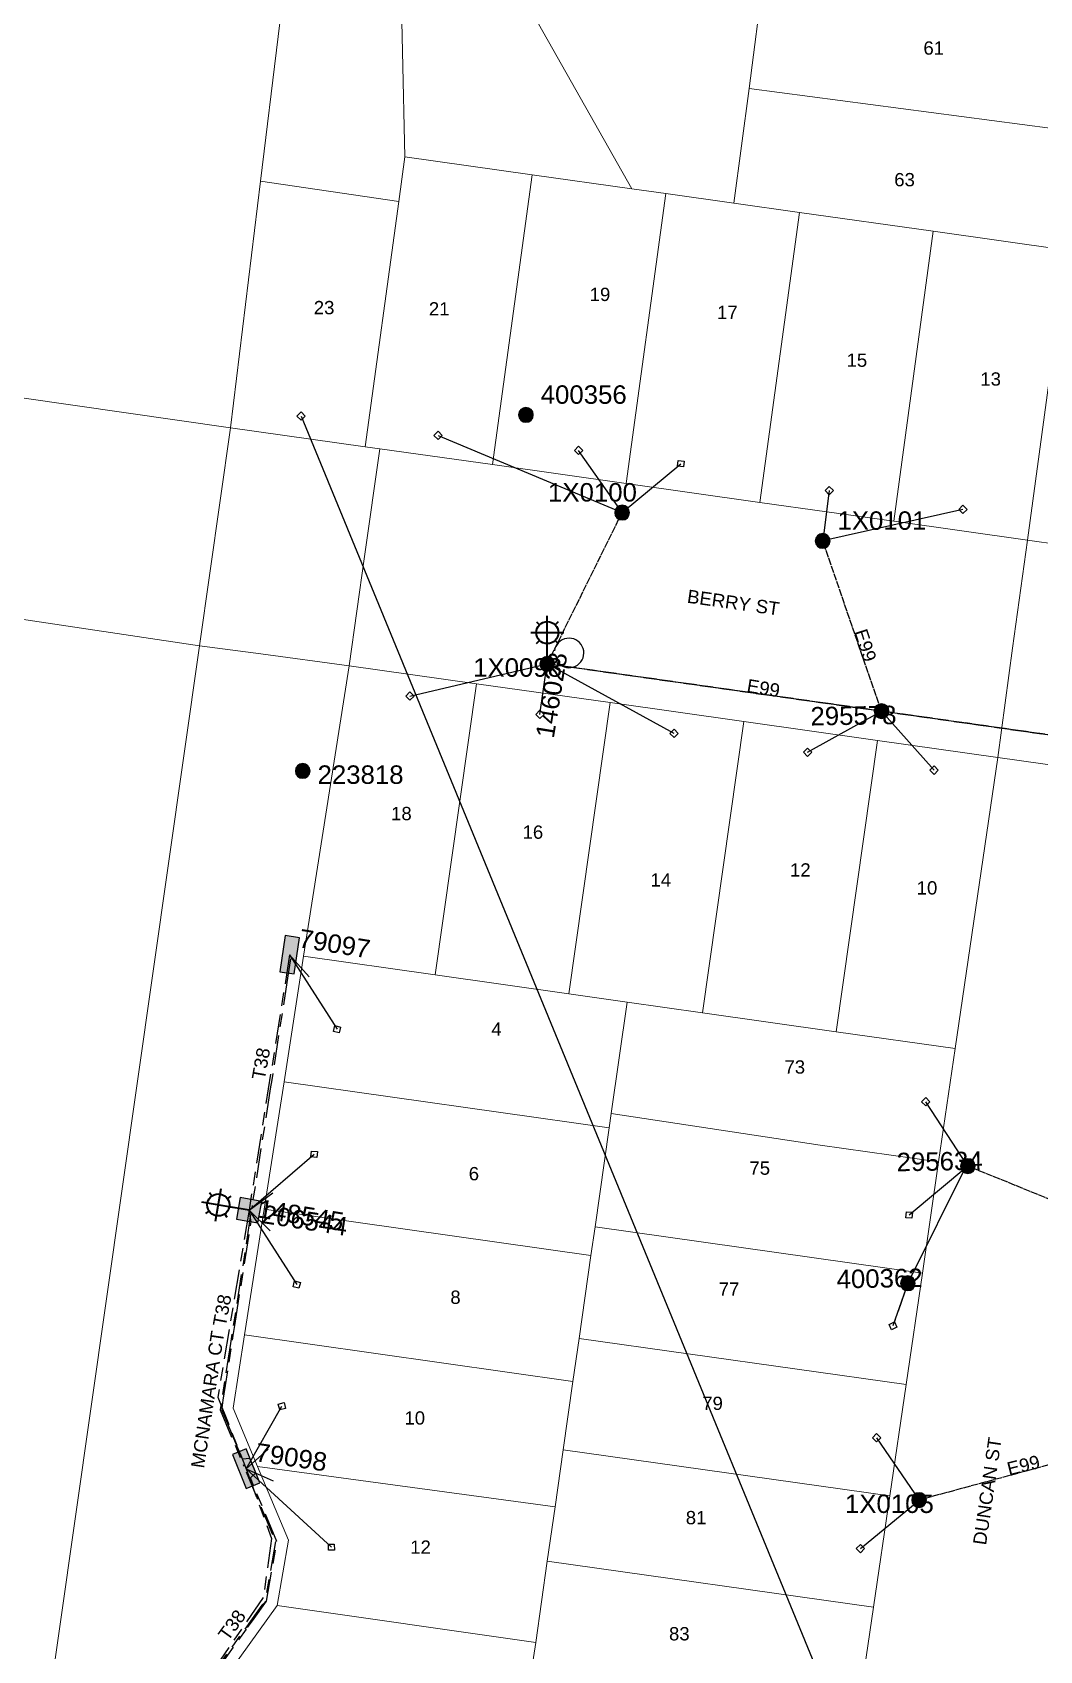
# Model space of a CAD drawing. Header units: metres. Extents: x 285484 to 287894, y 6116737 to 6119204.
# Drawn here: x 287566.1 to 287702.6, y 6117759.6 to 6117978.8 of the extents above; entities that cross this region are included whole.
import ezdxf
from ezdxf.enums import TextEntityAlignment as Align

# ---------------------------------------------------------------- set-up
doc = ezdxf.new("R2010")
doc.units = ezdxf.units.M
doc.linetypes.add('Cable Exist OH', pattern=[1, 1, 0])
doc.linetypes.add('Cable Exist UG', pattern=[8.2, 4, -1.2, 1.8, -1.2])
doc.layers.get('0').update_dxf_attribs({"color": 6})
doc.layers.add('Cadastre Land Parcels_SP_EXT', color=7, linetype='Continuous', lineweight=5)
doc.layers.add('Cadastre Roads_SP_EXT', color=7, linetype='Continuous', lineweight=5)
for name, color, linetype in [('Equip_SP_SL_EXT', 7, 'Continuous'), ('Mains_LV_EXT', 7, 'Continuous'), ('Mains_SL_EXT', 7, 'Continuous'), ('Services_SP_EXT', 7, 'Continuous'), ('SupportsOH_SP_TR_HV_LV_SL_EXT', 7, 'Continuous'), ('SupportsUG_SP_LV_EXT', 7, 'Continuous'), ('SupportsUG_SP_LV_SL_EXT', 7, 'Continuous'), ('Trench_SP_EXT', 7, 'Continuous')]:
    doc.layers.add(name, color=color, linetype=linetype)
doc.styles.add('COLUMN_LABEL', font='arial.ttf')
doc.styles.add('iecARIAL', font='arial.ttf', dxfattribs={"height": 2})
doc.styles.add('POLE_LABEL', font='arial.ttf')
doc.styles.get("Standard").update_dxf_attribs({"font": 'arial.ttf'})

# ---------------------------------------------------------------- blocks, each defined once
blk = doc.blocks.new('COLUMN_EXT')
blk.add_hatch(color=256).paths.add_polyline_path([(-1.49, 1.48), (-1.49, -1.49), (1.48, -1.49), (1.48, 1.48)])
blk.add_lwpolyline([(-1.49, -1.49), (1.48, -1.49), (1.48, 1.48), (-1.49, 1.48)], close=True)
for tag, height, style, flags, p in [('ASSET_NUM', 2.5, 'COLUMN_LABEL', 8, (2, 2)), ('STRUCTURE_PLANT_NUMBER', 0.2, 'POLE_LABEL', 9, (1.81, 0.03)), ('STREET_CODE', 0.2, 'COLUMN_LABEL', 9, (1.81, -0.2))]:
    blk.add_attdef(tag, text='', height=height, dxfattribs=dict(style=style, flags=flags)).set_placement(p, align=Align.MIDDLE_LEFT)
at = {"flags": 1}
blk.add_attdef('Z', (1.81, -2.35), '', height=0.2, dxfattribs=at)
at = {"flags": 9}
for tag, p in [('COLUMN_TYPE', (1.81, -0.4)), ('OWNED_BY', (1.81, -0.6)), ('STATE', (1.81, -0.8)), ('USAGE', (1.81, -1)), ('STREETNAME', (1.81, -1.6)), ('SUBURB', (1.81, -1.8)), ('LEGEND', (1.81, -1.2)), ('LOCATION', (1.81, -1.4)), ('NOTES', (1.81, -2))]:
    blk.add_attdef(tag, text='', height=0.2, dxfattribs=at).set_placement(p, align=Align.MIDDLE_LEFT)
blk = doc.blocks.new('PILLAR_EXT')
blk.add_hatch(color=256).paths.add_polyline_path([(-2.475, 0.99), (-2.475, -0.99), (2.475, -0.99), (2.475, 0.99)])
blk.add_lwpolyline([(-2.475, -0.99), (2.475, -0.99), (2.475, 0.99), (-2.475, 0.99)], close=True)
at = {"style": 'iecARIAL', "flags": 8}
blk.add_attdef('ASSET_NUM', (1.5, 3.5), '', height=2.5, dxfattribs=at)
for tag, p, flags in [('OWNED_BY', (0, -0.2), 9), ('STATE', (0, -0.4), 9), ('SUPPORT_TYPE', (0, -0.6), 9), ('STREETNAME', (0, -1.8), 9), ('SUBURB', (0, -2), 1), ('USAGE', (0, -0.8), 9), ('LEGEND', (0, -1), 9), ('LOCATION', (0, -1.2), 9), ('NOTES', (0, -1.4), 9), ('PARENT', (0, -1.6), 9)]:
    blk.add_attdef(tag, p, '', height=0.2, dxfattribs=dict(flags=flags))
blk = doc.blocks.new('SL_LANTERN_EXT')
at = {"lineweight": 40}
for p, q in [((-1.46, 5.68), (-1.06, 5.28)), ((0, 1.97), (0, 6.47)), ((1.46, 5.68), (1.06, 5.28)), ((-2.25, 4.22), (2.25, 4.22)), ((-1.46, 2.76), (-1.06, 3.16)), ((0, 0), (0, 2.72)), ((1.46, 2.76), (1.06, 3.16))]:
    blk.add_line(p, q, dxfattribs=at)
blk.add_circle((0, 4.22), 1.5, dxfattribs=at)
at = {"style": 'iecARIAL', "flags": 8}
blk.add_attdef('ASSET_NUM', (1.5, 1.5), '', height=2.5, dxfattribs=at)
for tag, p, height, flags in [('OPERATING_VOLTAGE', (0.98, -1.65), 0.2, 9), ('ORIENTATION', (0.98, -1.85), 0.2, 9), ('OWNED_BY', (0.98, -2.05), 0.2, 9), ('STATE', (0.98, -2.25), 0.2, 9), ('CONSTRUCTED_VOLTAGE', (0.98, -0.65), 0.2, 9), ('CONTROL_TYPE', (0.98, -0.85), 0.2, 9), ('LANTERN_PURPOSE', (0.98, -1.05), 0.2, 9), ('LANTERN_TYPE', (0.98, -1.25), 0.2, 9), ('NO_PHASES', (0.98, -1.45), 0.2, 9), ('LNUMBER', (2.18, -3.25), 2.5, 8), ('USAGE', (0.98, -2.45), 0.2, 9), ('CEXIST', (0.98, -2.65), 0.2, 9), ('CNEW', (0.98, -2.85), 0.2, 9), ('CNUMBER', (0.98, -3.05), 0.2, 9), ('CREMOVE', (0.98, -3.25), 0.2, 9), ('CREPLACE', (0.98, -3.45), 0.2, 9), ('LKINGHEIGHT', (0.98, -3.65), 0.2, 9), ('LBRACKET', (0.98, -3.85), 0.2, 9), ('LBRACKETVOCAB', (0.98, -4.05), 0.2, 9), ('LCATEGORY', (0.98, -4.25), 0.2, 9), ('LCHARGE1', (0.98, -4.45), 0.2, 9), ('LCHARGE1PERCENT', (0.98, -4.65), 0.2, 9), ('LCHARGE2', (0.98, -4.85), 0.2, 9), ('LCHARGE2PERCENT', (0.98, -5.05), 0.2, 9), ('LCHARGE3', (0.98, -5.25), 0.2, 9), ('LCHARGE3PERCENT', (0.98, -5.45), 0.2, 9), ('LEXIST', (0.98, -5.65), 0.2, 9), ('LLAMP', (0.98, -5.85), 0.2, 9), ('LLAMPVOCAB', (0.98, -6.05), 0.2, 9), ('LMAST', (0.98, -6.25), 0.2, 9), ('LMASTVOCAB', (0.98, -6.45), 0.2, 9), ('LNEW', (0.98, -6.65), 0.2, 9), ('LANTNUMBER', (0.98, -6.85), 0.2, 9), ('LOUTREACH', (0.98, -7.25), 0.2, 9), ('LOUTREACHVOCAB', (0.98, -7.45), 0.2, 9), ('LRATECODE', (0.98, -7.65), 0.2, 9), ('LREMOVE', (0.98, -7.85), 0.2, 9), ('LREPLACE', (0.98, -8.05), 0.2, 9), ('LTYPE', (0.98, -8.25), 0.2, 9), ('LTYPEVOCAB', (0.98, -8.45), 0.2, 9), ('LEGEND', (0.98, -8.65), 0.2, 9), ('LOCATION', (0.98, -8.85), 0.2, 9), ('STREETNAME', (0.98, -9.25), 0.2, 9), ('SUBURB', (0.98, -9.45), 0.2, 1), ('NOTES', (0.98, -9.05), 0.2, 9)]:
    blk.add_attdef(tag, p, '', height=height, dxfattribs=dict(flags=flags))
blk = doc.blocks.new('CCP_EXT')
at = {"flags": 9}
for tag, p in [('STATE', (0, -1.8)), ('NOTES', (0, -2))]:
    blk.add_attdef(tag, text='', height=0.2, dxfattribs=at).set_placement(p, align=Align.MIDDLE_LEFT)
blk.add_wipeout([(0, 0.57), (0.57, 0), (0, -0.57), (-0.57, 0)])
blk.add_lwpolyline([(-0.57, 0), (0, 0.57), (0.57, 0), (0, -0.57), (-0.57, 0)])
at = {"flags": 1}
blk.add_attdef('Z', (0, 0), '', height=0.2, dxfattribs=at)
at = {"flags": 9}
for tag, p in [('CCP_TYPE', (0, 0)), ('CONSTRUCTED_VOLTAGE', (0, -0.2)), ('OPERATING_VOLTAGE', (0, -0.6)), ('ORIENTATION', (0, -0.8)), ('OWNED_BY', (0, -1)), ('NO_PHASES', (0, -0.4)), ('USAGE', (0, -1.2)), ('LEGEND', (0, -1.4)), ('LIFE_SUPPORT', (0, -1.6))]:
    blk.add_attdef(tag, text='', height=0.2, dxfattribs=at).set_placement(p, align=Align.MIDDLE_LEFT)
blk = doc.blocks.new('POLE_EXT')
blk.add_hatch(color=256).paths.add_polyline_path([(-1, 0, 1), (1, 0, 1)])
blk.add_lwpolyline([(-1, 0, 1), (1, 0, 1)], format="xyb", close=True)
for tag, height, flags, p in [('pNumber', 2.5, 8, (-17.84, 2.07)), ('OWNED_BY', 0.2, 9, (1.35, -0.4)), ('SPECIAL_USE', 0.2, 9, (1.35, -0.8)), ('STATE', 0.2, 9, (1.35, -1)), ('cLV', 0.2, 9, (1.35, -1.4)), ('hDepth', 0.2, 9, (1.35, -1.6)), ('hDia', 0.2, 9, (1.35, -1.8)), ('cHV', 0.2, 9, (1.35, -2)), ('PARENT', 0.2, 9, (1.35, -0.6)), ('USAGE', 0.2, 9, (1.35, -1.2)), ('LBRACKET', 0.2, 9, (1.35, -2.2)), ('cLinedev', 0.2, 9, (1.35, -3.4)), ('pExisting', 0.2, 9, (1.35, -3.8)), ('pFooting', 0.2, 9, (1.35, -4.4)), ('LExisting', 0.2, 9, (1.35, -2.4)), ('LANTNUMBER', 0.2, 9, (1.35, -2.6)), ('LOther', 0.2, 9, (1.35, -2.8)), ('LRemove', 0.2, 9, (1.35, -3)), ('LEGEND', 0.2, 9, (1.35, -3.2)), ('LOCATION', 0.2, 9, (1.35, -3.6)), ('PFNUMBER', 0.2, 9, (1.35, -4)), ('NEWPFNUMBER', 0.2, 9, (1.35, -4.2)), ('pNew', 0.2, 9, (1.35, -4.6)), ('pRelocate', 0.2, 9, (1.35, -5)), ('pRemove', 0.2, 9, (1.35, -5.2)), ('pReplace', 0.2, 9, (1.35, -5.4)), ('pStay', 0.2, 9, (1.35, -5.6)), ('pType', 0.2, 9, (1.35, -5.8)), ('cspan', 0.2, 9, (1.35, -6)), ('STREETNAME', 0.2, 9, (1.35, -6.2)), ('SUBURB', 0.2, 9, (1.35, -6.4)), ('NOTES', 0.2, 9, (1.35, -6.6)), ('OPERATED_BY', 0.2, 9, (1.36, -7.01)), ('MAINTAINED_BY', 0.2, 9, (1.36, -6.81))]:
    blk.add_attdef(tag, text='', height=height, dxfattribs=dict(flags=flags)).set_placement(p, align=Align.MIDDLE_LEFT)
at = {"style": 'POLE_LABEL'}
for tag, height, flags, p in [('ASSET_NUM', 2.5, 8, (2, 2)), ('STRUCTURE_PLANT_NUMBER', 0.2, 9, (1.35, 0.03)), ('STREET_CODE', 0.2, 9, (1.35, -0.2))]:
    blk.add_attdef(tag, text='', height=height, dxfattribs=dict(at, flags=flags)).set_placement(p, align=Align.MIDDLE_LEFT)
at = {"flags": 1}
blk.add_attdef('Z', (1.35, -7.33), '', height=0.2, dxfattribs=at)

msp = doc.modelspace()

# ---------------------------------------------------------------- linework, layer by layer
at = {"layer": 'Cadastre Land Parcels_SP_EXT', "linetype": 'Continuous'}
for points in [[(287606.04, 6118012.07), (287575.82, 6118061.51), (287559.05, 6117941.77), (287557.46, 6117930.36), (287592.98, 6117925.26), (287597.06, 6117958.67), (287601.84, 6117997.87), (287605.8, 6117999.2), (287605.69, 6117999.53), (287605.55, 6117999.99), (287605.43, 6118000.45), (287605.32, 6118000.91), (287605.23, 6118001.38), (287605.15, 6118001.85), (287605.09, 6118002.32), (287605.04, 6118002.8), (287605.02, 6118003.27), (287605.01, 6118003.75), (287605.01, 6118004.23), (287605.03, 6118004.7), (287605.07, 6118005.18), (287605.12, 6118005.65), (287605.19, 6118006.12), (287606.04, 6118012.07)], [(287666.02, 6117992.53), (287630.19, 6117996.88), (287630.03, 6117996.63), (287629.77, 6117996.24), (287629.49, 6117995.86), (287629.2, 6117995.49), (287628.9, 6117995.13), (287628.58, 6117994.78), (287628.26, 6117994.44), (287627.92, 6117994.11), (287627.57, 6117993.8), (287627.22, 6117993.49), (287627.11, 6117993.41), (287647.34, 6117957.63), (287651.94, 6117956.98), (287661.17, 6117955.68), (287663.22, 6117971.21), (287665.2, 6117986.32), (287666.02, 6117992.53)], [(287710.51, 6117980.37), (287665.2, 6117986.32), (287663.22, 6117971.21), (287708.45, 6117965.26), (287710.51, 6117980.37)], [(287708.45, 6117965.26), (287663.22, 6117971.21), (287661.17, 6117955.68), (287670.05, 6117954.42), (287688.17, 6117951.87), (287706.28, 6117949.32), (287708.45, 6117965.26)], [(287633.83, 6117959.53), (287616.59, 6117961.96), (287615.76, 6117955.89), (287611.24, 6117922.69), (287613.19, 6117922.42), (287628.48, 6117920.26), (287633.83, 6117959.53)], [(287651.94, 6117956.98), (287647.34, 6117957.63), (287633.83, 6117959.53), (287628.48, 6117920.26), (287646.59, 6117917.71), (287651.94, 6117956.98)], [(287615.76, 6117955.89), (287597.06, 6117958.67), (287592.98, 6117925.26), (287611.24, 6117922.69), (287615.76, 6117955.89)], [(287670.05, 6117954.42), (287661.17, 6117955.68), (287651.94, 6117956.98), (287646.59, 6117917.71), (287664.7, 6117915.15), (287670.05, 6117954.42)], [(287688.17, 6117951.87), (287670.05, 6117954.42), (287664.7, 6117915.15), (287682.82, 6117912.6), (287688.17, 6117951.87)], [(287706.28, 6117949.32), (287688.17, 6117951.87), (287682.82, 6117912.6), (287700.93, 6117910.05), (287706.28, 6117949.32)], [(287563.56, 6117718.49), (287588.78, 6117895.73), (287371.31, 6117928.25), (287349.26, 6117924.71), (287326.73, 6117919.89), (287304.48, 6117913.89), (287282.57, 6117906.74), (287261.07, 6117898.45), (287238.87, 6117743.57), (287428.44, 6117715.33), (287441.38, 6117713.4), (287471.66, 6117708.94), (287560.34, 6117695.86), (287563.56, 6117718.49)], [(287626.28, 6117890.58), (287609.04, 6117893.02), (287602.89, 6117853.66), (287620.69, 6117851.14), (287626.28, 6117890.58)], [(287644.39, 6117888.02), (287626.28, 6117890.58), (287620.69, 6117851.14), (287638.81, 6117848.58), (287644.39, 6117888.02)], [(287662.5, 6117885.46), (287644.39, 6117888.02), (287638.81, 6117848.58), (287646.71, 6117847.46), (287656.92, 6117846.01), (287662.5, 6117885.46)], [(287680.61, 6117882.9), (287662.5, 6117885.46), (287656.92, 6117846.01), (287675.03, 6117843.45), (287680.61, 6117882.9)], [(287696.91, 6117880.59), (287680.61, 6117882.9), (287675.03, 6117843.45), (287691.15, 6117841.17), (287696.91, 6117880.59)], [(287620.69, 6117851.14), (287602.89, 6117853.66), (287600.24, 6117836.66), (287644.28, 6117830.43), (287644.56, 6117832.37), (287646.71, 6117847.46), (287638.81, 6117848.58), (287620.69, 6117851.14)], [(287656.92, 6117846.01), (287646.71, 6117847.46), (287644.56, 6117832.37), (287672.84, 6117828.08), (287688.9, 6117825.81), (287691.15, 6117841.17), (287675.03, 6117843.45), (287656.92, 6117846.01)], [(287644.28, 6117830.43), (287600.24, 6117836.66), (287597.54, 6117819.39), (287641.81, 6117813.12), (287642.36, 6117817), (287644.28, 6117830.43)], [(287688.9, 6117825.81), (287672.84, 6117828.08), (287644.56, 6117832.37), (287644.28, 6117830.43), (287642.36, 6117817), (287686.7, 6117810.73), (287688.9, 6117825.81)], [(287641.81, 6117813.12), (287597.54, 6117819.39), (287594.88, 6117802.39), (287639.37, 6117796.09), (287640.2, 6117801.91), (287641.81, 6117813.12)], [(287686.7, 6117810.73), (287642.36, 6117817), (287641.81, 6117813.12), (287640.2, 6117801.91), (287684.49, 6117795.65), (287686.7, 6117810.73)], [(287639.37, 6117796.09), (287594.88, 6117802.39), (287593.33, 6117792.45), (287596.65, 6117784.54), (287636.94, 6117779.07), (287638.04, 6117786.82), (287639.37, 6117796.09)], [(287684.49, 6117795.65), (287640.2, 6117801.91), (287639.37, 6117796.09), (287638.04, 6117786.82), (287682.28, 6117780.56), (287684.49, 6117795.65)], [(287682.28, 6117780.56), (287638.04, 6117786.82), (287636.94, 6117779.07), (287635.89, 6117771.73), (287680.08, 6117765.48), (287682.28, 6117780.56)], [(287636.94, 6117779.07), (287596.65, 6117784.54), (287600.84, 6117774.59), (287599.29, 6117765.72), (287634.32, 6117760.73), (287635.89, 6117771.73), (287636.94, 6117779.07)], [(287680.08, 6117765.48), (287635.89, 6117771.73), (287634.32, 6117760.73), (287633.73, 6117756.65), (287677.87, 6117750.4), (287680.08, 6117765.48)], [(287633.73, 6117756.65), (287634.32, 6117760.73), (287599.29, 6117765.72), (287587.7, 6117749.58), (287631.81, 6117743.24), (287633.73, 6117756.65)]]:
    msp.add_lwpolyline(points, close=True, dxfattribs=at)
for points in [[(287601.84, 6117997.87), (287597.06, 6117958.67), (287615.76, 6117955.89), (287616.59, 6117961.96), (287615.95, 6117990.53)], [(287615.95, 6117990.53), (287616.59, 6117961.96), (287633.83, 6117959.53), (287647.34, 6117957.63), (287647.34, 6117957.63), (287627.11, 6117993.41)]]:
    msp.add_lwpolyline(points, dxfattribs=at)
at = {"layer": 'Cadastre Roads_SP_EXT', "linetype": 'Continuous'}
for points in [[(287710.51, 6117980.37), (287708.45, 6117965.26), (287706.28, 6117949.32), (287700.93, 6117910.05), (287718.84, 6117907.52), (287731.35, 6117905.76), (287736.69, 6117945.03), (287738.76, 6117960.28), (287740.84, 6117975.52), (287742.91, 6117990.77)], [(287371.31, 6117928.25), (287588.78, 6117895.73), (287592.98, 6117925.26), (287557.46, 6117930.36), (287559.05, 6117941.77), (287533.89, 6117945.53), (287531.61, 6117942.29), (287528.39, 6117938.92), (287525.03, 6117936.44), (287522.69, 6117935.71), (287516.7, 6117936.44), (287518.15, 6117947.89), (287511.67, 6117948.86), (287505.2, 6117949.83), (287489.04, 6117952.24), (287487.03, 6117940.24), (287467.15, 6117942.72), (287467.15, 6117942.72), (287465.98, 6117944.92), (287463.64, 6117949.59), (287461.89, 6117953.54), (287460.75, 6117956.48), (287452.1, 6117957.77), (287376.33, 6117969.1)]]:
    msp.add_lwpolyline(points, dxfattribs=at)
at = {"layer": 'Mains_LV_EXT', "linetype": 'Cable Exist OH'}
for points in [[(287635.89, 6117893.27), (287646.03, 6117913.76)], [(287681.17, 6117886.87), (287673.2, 6117909.93)], [(287723.96, 6117880.81), (287681.17, 6117886.87)], [(287714.56, 6117816.42), (287692.86, 6117825.24)], [(287710.19, 6117786.49), (287686.25, 6117780.01)]]:
    msp.add_lwpolyline(points, dxfattribs=at)
at = {"layer": 'Mains_LV_EXT', "linetype": 'Continuous'}
msp.add_lwpolyline([(287637.87, 6117893, 3.21745), (287636.86, 6117895.03)], format="xyb", dxfattribs=at)
at = {"layer": 'Mains_LV_EXT', "linetype": 'Cable Exist UG'}
for points in [[(287600.99, 6117853.88), (287595.49, 6117819.27)], [(287595.49, 6117819.27), (287591.27, 6117793.96), (287595.1, 6117784.26)], [(287595.1, 6117784.26), (287598.55, 6117774.81), (287597.41, 6117766.79), (287587.94, 6117753.08), (287585.53, 6117748.49)]]:
    msp.add_lwpolyline(points, dxfattribs=at)
at = {"layer": 'Trench_SP_EXT', "linetype": 'Cable Exist UG'}
for points in [[(287600.99, 6117853.88), (287603.96, 6117850.48)], [(287601.12, 6117853.3), (287600.76, 6117851.03), (287600.76, 6117851.03), (287598.56, 6117836.93), (287598.37, 6117835.72), (287598.37, 6117835.72), (287595.9, 6117819.91), (287595.87, 6117819.59)], [(287595.49, 6117819.27), (287599.45, 6117822.15)], [(287595.49, 6117819.27), (287598.6, 6117816.21)], [(287595.71, 6117818.67), (287592.98, 6117801.21), (287592.98, 6117801.21), (287591.58, 6117792.23), (287594.69, 6117784.83), (287594.77, 6117784.61)], [(287595.1, 6117784.26), (287598.54, 6117787.31)], [(287595.09, 6117783.82), (287597.13, 6117779.01), (287597.13, 6117779.01), (287599.08, 6117774.39), (287597.64, 6117766.14), (287597.24, 6117765.78), (287597.24, 6117765.78), (287586.32, 6117750.57), (287586.02, 6117749.82), (287586.02, 6117749.82), (287585.92, 6117749.11), (287585.93, 6117748.92)], [(287595.1, 6117784.26), (287598.86, 6117782.56)]]:
    msp.add_lwpolyline(points, dxfattribs=at)

# ---------------------------------------------------------------- block references
at = {"layer": 'Equip_SP_SL_EXT'}
ref = msp.add_blockref('SL_LANTERN_EXT', (287635.89, 6117893.29), dxfattribs=at)
ref.add_attrib('ASSET_NUM', '146028', dxfattribs={"layer": '0', "height": 2.5, "rotation": 80.8277, "style": 'iecARIAL'}).set_placement((287637.39, 6117894.79), align=Align.MIDDLE_RIGHT)
ref = msp.add_blockref('SL_LANTERN_EXT', (287595.49, 6117819.27), dxfattribs=dict(at, rotation=80.1432446322188))
ref.add_attrib('ASSET_NUM', '148545', dxfattribs={"layer": '0', "height": 2.5, "rotation": 350.7911, "style": 'iecARIAL'}).set_placement((287596.99, 6117820.77), align=Align.TOP_LEFT)
at = {"layer": 'SupportsOH_SP_TR_HV_LV_SL_EXT'}
ref = msp.add_blockref('POLE_EXT', (287633, 6117927), dxfattribs=at)
ref.add_attrib('ASSET_NUM', '400356', dxfattribs={"layer": '0', "height": 2.5, "style": 'POLE_LABEL'}).set_placement((287635, 6117927.75), align=Align.BOTTOM_LEFT)
ref = msp.add_blockref('POLE_EXT', (287646.03, 6117913.76), dxfattribs=at)
ref.add_attrib('ASSET_NUM', '1X0100', dxfattribs={"layer": '0', "height": 2.5, "style": 'POLE_LABEL'}).set_placement((287648.03, 6117914.51), align=Align.BOTTOM_RIGHT)
ref = msp.add_blockref('POLE_EXT', (287673.2, 6117909.93), dxfattribs=at)
ref.add_attrib('ASSET_NUM', '1X0101', dxfattribs={"layer": '0', "height": 2.5, "style": 'POLE_LABEL'}).set_placement((287675.2, 6117910.68), align=Align.BOTTOM_LEFT)
ref = msp.add_blockref('POLE_EXT', (287635.89, 6117893.27), dxfattribs=at)
ref.add_attrib('ASSET_NUM', '1X0098', dxfattribs={"layer": '0', "height": 2.5, "style": 'POLE_LABEL'}).set_placement((287637.89, 6117894.03), align=Align.TOP_RIGHT)
ref = msp.add_blockref('POLE_EXT', (287681.17, 6117886.87), dxfattribs=at)
ref.add_attrib('ASSET_NUM', '295578', dxfattribs={"layer": '0', "height": 2.5, "rotation": 1, "style": 'POLE_LABEL'}).set_placement((287683.17, 6117887.62), align=Align.TOP_RIGHT)
ref = msp.add_blockref('POLE_EXT', (287602.77, 6117878.77), dxfattribs=at)
ref.add_attrib('ASSET_NUM', '223818', dxfattribs={"layer": '0', "height": 2.5, "style": 'POLE_LABEL'}).set_placement((287604.77, 6117879.52), align=Align.TOP_LEFT)
ref = msp.add_blockref('POLE_EXT', (287692.86, 6117825.24), dxfattribs=at)
ref.add_attrib('ASSET_NUM', '295634', dxfattribs={"layer": '0', "height": 2.5, "rotation": 1, "style": 'POLE_LABEL'}).set_placement((287694.86, 6117825.99), align=Align.MIDDLE_RIGHT)
ref = msp.add_blockref('POLE_EXT', (287684.73, 6117809.38), dxfattribs=at)
ref.add_attrib('ASSET_NUM', '400362', dxfattribs={"layer": '0', "height": 2.5, "rotation": 1, "style": 'POLE_LABEL'}).set_placement((287686.73, 6117810.13), align=Align.MIDDLE_RIGHT)
ref = msp.add_blockref('POLE_EXT', (287686.25, 6117780.01), dxfattribs=at)
ref.add_attrib('ASSET_NUM', '1X0105', dxfattribs={"layer": '0', "height": 2.5, "style": 'POLE_LABEL'}).set_placement((287688.25, 6117780.76), align=Align.TOP_RIGHT)
at = {"layer": 'SupportsUG_SP_LV_EXT'}
ref = msp.add_blockref('PILLAR_EXT', (287600.99, 6117853.88), dxfattribs=dict(at, rotation=81.53980652143014))
ref.add_attrib('ASSET_NUM', '79097', dxfattribs={"layer": '0', "height": 2.5, "rotation": 350.8471, "style": 'iecARIAL'}).set_placement((287602.49, 6117857.38), align=Align.TOP_LEFT)
ref = msp.add_blockref('PILLAR_EXT', (287595.1, 6117784.26), dxfattribs=dict(at, rotation=112.0268721885014))
ref.add_attrib('ASSET_NUM', '79098', dxfattribs={"layer": '0', "height": 2.5, "rotation": 351.6839, "style": 'iecARIAL'}).set_placement((287596.6, 6117787.76), align=Align.TOP_LEFT)
at = {"layer": 'SupportsUG_SP_LV_SL_EXT'}
ref = msp.add_blockref('COLUMN_EXT', (287595.49, 6117819.27), dxfattribs=dict(at, rotation=80.00318828229818))
ref.add_attrib('ASSET_NUM', '206544', dxfattribs={"layer": '0', "height": 2.5, "rotation": 351.298, "style": 'COLUMN_LABEL'}).set_placement((287597.49, 6117820.02), align=Align.TOP_LEFT)

# ---------------------------------------------------------------- texts
at = {"layer": 'Cadastre Land Parcels_SP_EXT'}
for s, p in [('61', (287686.84, 6117975.79)), ('63', (287682.89, 6117957.96)), ('19', (287641.63, 6117942.42)), ('23', (287604.26, 6117940.63)), ('21', (287619.85, 6117940.46)), ('17', (287658.89, 6117939.99)), ('15', (287676.43, 6117933.51)), ('13', (287694.55, 6117930.96)), ('18', (287614.73, 6117872.1)), ('16', (287632.54, 6117869.58)), ('14', (287649.87, 6117863.11)), ('12', (287668.77, 6117864.46)), ('10', (287685.93, 6117862.03)), ('4', (287628.31, 6117842.9)), ('73', (287668.02, 6117837.77)), ('75', (287663.27, 6117824.07)), ('6', (287625.25, 6117823.32)), ('8', (287622.76, 6117806.58)), ('77', (287659.11, 6117807.68)), ('79', (287656.88, 6117792.21)), ('10', (287616.54, 6117790.23)), ('81', (287654.65, 6117776.73)), ('12', (287617.32, 6117772.73)), ('83', (287652.38, 6117761))]:
    msp.add_text(s, height=1.8, dxfattribs=at).set_placement(p)
at = {"layer": 'Cadastre Roads_SP_EXT'}
for s, rotation, p in [('BERRY ST', 351.961, (287654.75, 6117901.57)), ('MCNAMARA CT', 81.5064, (287589.39, 6117784.24)), ('DUNCAN ST', 81.6872, (287695.32, 6117773.83))]:
    msp.add_text(s, height=1.8, rotation=rotation, dxfattribs=at).set_placement(p)
at = {"layer": 'Mains_LV_EXT'}
for s, rotation, p in [('E99', 287.8941, (287677.45, 6117897.64)), ('E99', 350.7927, (287662.82, 6117889.46)), ('T38', 80.0033, (287597.62, 6117836.83)), ('T38', 79.4155, (287592.33, 6117803.41)), ('E99', 13.9903, (287698.44, 6117783.31)), ('T38', 54.2523, (287592.64, 6117760.79))]:
    msp.add_text(s, height=1.8, rotation=rotation, dxfattribs=at).set_placement(p)

# ---------------------------------------------------------------- next in the draw order: block references
at = {"layer": 'Services_SP_EXT'}
for p in [(287602.54, 6117926.84), (287621.09, 6117924.22), (287640.14, 6117922.19), (287674.09, 6117916.75), (287692.2, 6117914.2), (287617.29, 6117888.92), (287634.89, 6117886.43), (287653.07, 6117883.85), (287671.16, 6117881.3), (287688.28, 6117878.88), (287687.16, 6117833.97), (287680.5, 6117788.46), (287678.31, 6117773.44)]:
    msp.add_blockref('CCP_EXT', p, dxfattribs=at)
for p, rotation in [((287653.99, 6117920.39), 38.6655566031539), ((287607.41, 6117843.79), 301.2862772679233), ((287604.32, 6117826.85), 39.54991241265426), ((287684.91, 6117818.62), 39.77880609864153), ((287601.96, 6117809.2), 301.5423803077785), ((287682.72, 6117803.61), 70.76025024553833), ((287599.94, 6117792.72), 59.05075833413629), ((287606.65, 6117773.63), 316.1892733020031)]:
    msp.add_blockref('CCP_EXT', p, dxfattribs=dict(at, rotation=rotation))

# ---------------------------------------------------------------- next in the draw order: linework, layer by layer
at = {"layer": 'Cadastre Roads_SP_EXT', "linetype": 'Continuous'}
for points in [[(287628.48, 6117920.26), (287613.19, 6117922.42), (287611.13, 6117907.81), (287609.04, 6117893.02), (287626.28, 6117890.58), (287644.39, 6117888.02), (287662.5, 6117885.46), (287680.61, 6117882.9), (287696.91, 6117880.59), (287698.93, 6117895.41), (287700.93, 6117910.05), (287682.82, 6117912.6), (287664.7, 6117915.15), (287646.59, 6117917.71), (287628.48, 6117920.26)], [(287609.04, 6117893.02), (287597.11, 6117894.62), (287588.78, 6117895.73), (287563.56, 6117718.49), (287560.34, 6117695.86), (287568.34, 6117694.81), (287579.81, 6117693.29), (287583.41, 6117718.96), (287585.31, 6117732.54), (287587.7, 6117749.58), (287599.29, 6117765.72), (287600.84, 6117774.59), (287596.65, 6117784.54), (287593.33, 6117792.45), (287594.88, 6117802.39), (287597.54, 6117819.39), (287600.24, 6117836.66), (287602.89, 6117853.66), (287609.04, 6117893.02)]]:
    msp.add_lwpolyline(points, close=True, dxfattribs=at)
msp.add_lwpolyline([(287709.77, 6117755.88), (287712.69, 6117775.9), (287715.61, 6117795.91), (287718.53, 6117815.92), (287721.53, 6117836.46), (287727.34, 6117876.28), (287727.34, 6117876.28), (287709.43, 6117878.82), (287696.91, 6117880.59), (287691.15, 6117841.17), (287688.9, 6117825.81), (287686.7, 6117810.73), (287684.49, 6117795.65), (287682.28, 6117780.56), (287680.08, 6117765.48), (287677.87, 6117750.4)], dxfattribs=at)
at = {"layer": 'Mains_LV_EXT', "linetype": 'Cable Exist OH'}
msp.add_lwpolyline([(287681.17, 6117886.87), (287635.89, 6117893.27)], dxfattribs=at)
at = {"layer": 'Mains_SL_EXT', "linetype": 'Cable Exist OH'}
msp.add_lwpolyline([(287635.89, 6117893.29), (287682.29, 6117886.72), (287723.96, 6117880.81)], dxfattribs=at)
at = {"layer": 'Mains_SL_EXT', "linetype": 'Cable Exist UG'}
msp.add_lwpolyline([(287586.28, 6117750.19), (287595.3, 6117762.75), (287595.95, 6117763.65), (287595.95, 6117763.65), (287597.87, 6117766.31), (287599.27, 6117774.41), (287595.67, 6117783.01), (287596.42, 6117783.7), (287595.58, 6117785.65), (287594.61, 6117785.54), (287593.21, 6117788.87), (287592.6, 6117790.32), (287592.6, 6117790.32), (287591.84, 6117792.14), (287591.84, 6117792.46), (287591.99, 6117793.56), (287591.99, 6117793.56), (287593.35, 6117802.28), (287593.6, 6117803.91), (287593.6, 6117803.91), (287595.76, 6117817.71), (287595.49, 6117819.27)], dxfattribs=at)
at = {"layer": 'Services_SP_EXT'}
for points in [[(287602.54, 6117926.84), (287696.7, 6117697.96)], [(287621.09, 6117924.22), (287646.03, 6117913.76)], [(287646.03, 6117913.76), (287640.14, 6117922.19)], [(287646.03, 6117913.76), (287653.99, 6117920.39)], [(287674.09, 6117916.75), (287673.2, 6117909.93)], [(287692.2, 6117914.2), (287673.2, 6117909.93)], [(287617.29, 6117888.92), (287635.89, 6117893.27)], [(287634.89, 6117886.43), (287635.89, 6117893.27)], [(287653.07, 6117883.85), (287635.89, 6117893.27)], [(287671.16, 6117881.3), (287681.17, 6117886.87)], [(287681.17, 6117886.87), (287688.28, 6117878.88)], [(287600.99, 6117853.88), (287607.41, 6117843.79)], [(287692.86, 6117825.24), (287687.16, 6117833.97)], [(287595.49, 6117819.27), (287604.32, 6117826.85)], [(287692.73, 6117825.44), (287684.73, 6117809.38)], [(287692.86, 6117825.24), (287684.91, 6117818.62)], [(287595.49, 6117819.27), (287601.96, 6117809.2)], [(287684.73, 6117809.38), (287682.72, 6117803.61)], [(287595.1, 6117784.26), (287599.94, 6117792.72)], [(287680.5, 6117788.46), (287686.25, 6117780.01)], [(287595.1, 6117784.26), (287606.65, 6117773.63)], [(287678.31, 6117773.44), (287686.25, 6117780.01)]]:
    msp.add_lwpolyline(points, dxfattribs=at)
at = {"layer": 'Trench_SP_EXT', "linetype": 'Cable Exist UG'}
msp.add_lwpolyline([(287684.73, 6117809.38), (287682.86, 6117804.03)], dxfattribs=at)

doc.saveas('drawing.dxf')
